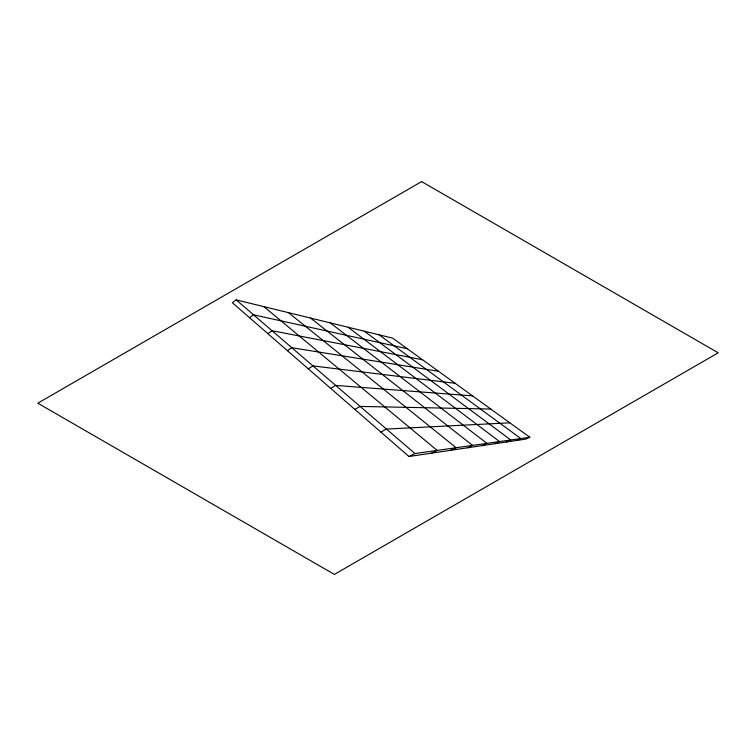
<?xml version="1.0" encoding="UTF-8"?>
<svg xmlns="http://www.w3.org/2000/svg" width="756" height="756" viewBox="0 0 756 756"><rect width="100%" height="100%" fill="white"/><g stroke="black" fill="none" stroke-linecap="round" stroke-linejoin="round"><path stroke-width="1.13" d="M236.146 299.867L232.338 302.721L408.949 456.511L525.864 439.094L529.833 437.28L392.647 338.14L236.146 299.867L414.968 453.562L529.833 437.28M249.518 317.69L253.525 314.808L407.295 348.733M267.822 333.632L272.047 330.722L422.566 359.761M287.375 350.652L291.816 347.722L438.499 371.281M308.287 368.862L312.984 365.913L455.14 383.301M330.712 388.395L335.692 385.428L472.547 395.879M354.829 409.393L360.121 406.426L490.748 409.034M380.826 432.035L386.467 429.068L509.827 422.821M408.949 456.511L414.968 453.562M431.496 453.156L437.166 450.415L263.91 306.662M450.803 450.274L456.151 447.722L288.537 312.682M467.51 447.788L472.576 445.397L310.536 318.059M482.12 445.605L486.921 443.356L330.296 322.897M495 443.687L499.565 441.57L348.138 327.263M506.435 441.986L510.782 439.973L364.345 331.222M516.66 440.464L520.818 438.556L379.115 334.832M421.612 181.591L37.8 403.184L334.388 574.409L718.2 352.816L421.612 181.591"/></g></svg>
